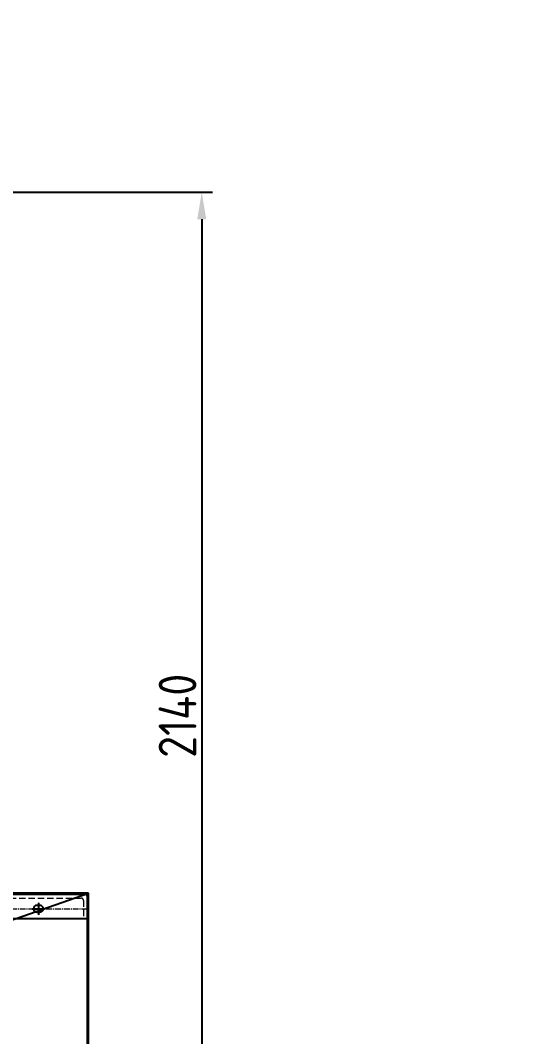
# Model space of a CAD drawing. Header units: millimetres. Extents: x -185079 to -2648, y 85916 to 249201.
# Drawn here: x -52750 to -51721, y 130030 to 132105 of the extents above; entities that cross this region are included whole.
import ezdxf

# ---------------------------------------------------------------- set-up
doc = ezdxf.new("R2010")
doc.units = ezdxf.units.MM
for name, pattern in [('ACAD_ISO04W100', [30, 24, -3, 0, -3]), ('DASHED', [19.049999999999997, 12.7, -6.35]), ('点画线', [18, 12, -2, 2, -2])]:
    doc.linetypes.add(name, pattern=pattern)
for name, color, linetype, lineweight in [('0.3实线', 4, 'Continuous', 30), ('04细虚线', 6, 'DASHED', 20), ('06细中心线', 1, 'ACAD_ISO04W100', 20), ('中心线层', 1, '点画线', 18), ('粗实线', 7, 'Continuous', 25)]:
    doc.layers.add(name, color=color, linetype=linetype, lineweight=lineweight)
doc.layers.add('1', color=4, linetype='Continuous')
doc.layers.add('2', color=3, linetype='Continuous')
doc.styles.get("Standard").update_dxf_attribs({"font": 'gbenor.shx', "bigfont": 'gbcbig.shx'})

msp = doc.modelspace()

# ---------------------------------------------------------------- linework, layer by layer
at = {"layer": '0.3实线', "lineweight": -3, "ltscale": 2, "extrusion": (-0.004685415688226644, -0.01745240643729064, 0.9998367168639968), "elevation": -301.6990633298319}
msp.add_lwpolyline([(-84702.36070308035, 112177.399474695), (-84702.36070308035, 112177.399474695, 0.4142135623730141), (-84693.78489130244, 112172.4542292663), (-84687.9901524996, 112174.0101862731, 0.4142135623731761), (-84683.04490707089, 112182.585998051), (-84683.04490707089, 112182.585998051, 0.4142135623731661), (-84691.62071884878, 112187.5312434797), (-84697.4154576516, 112185.9752864729, 0.4142135623731758)], format="xyb", close=True, dxfattribs=at)
at = {"layer": '04细虚线', "linetype": 'DASHED', "extrusion": (-0.004685415688226634, -0.01745240643729067, 0.9998367168639968)}
for p, q in [((-54599.78665025403, 130312.7427521131, 1717.029552163105), (-52625.80832470373, 130312.7427521131, 1726.279971615354)), ((-52620.80797068234, 130307.7435136374, 1726.216141188343), (-52620.80494466567, 130270.7491489166, 1725.570409240356))]:
    msp.add_line(p, q, dxfattribs=at)
msp.add_arc((-84613.08763728605, 112218.9725395791, -301.6990633298237), 4.999999999942003, 15.0300830918862, 105.0300830930136, dxfattribs=at)
msp.add_arc((-84613.08763728605, 112218.9725395791, -301.6990633298237), 4.999999999942003, 15.0300830918862, 105.0300830930136, dxfattribs=at)
at = {"layer": '06细中心线', "lineweight": -3, "ltscale": 2, "extrusion": (0.01276775579843763, -0.02213497244183895, 0.9996734603893767)}
for p, q in [((-52712.80659249744, 130303.2441990097, 1725.706482316129), (-52712.80454789154, 130278.2480066308, 1725.270176945867)), ((-52725.30543294494, 130290.7461028202, 1725.429753013392), (-52700.30570744404, 130290.7461028202, 1725.546906248604))]:
    msp.add_line(p, q, dxfattribs=at)
at = {"layer": '1', "lineweight": -3, "ltscale": 3, "transparency": 33554687, "extrusion": (-0.004685415688226634, -0.01745240643729067, 0.9998367168639968)}
for p, q in [((-52610.80930724552, 130322.7412290644, 1726.524785704578), (-54614.78733259151, 130323.0981458592, 1717.140012307496)), ((-52612.80912171713, 130320.7415336741, 1726.48050901614), (-54612.78719098293, 130321.0984504688, 1717.114480136691)), ((-52612.75203632101, 129622.8478424549, 1714.298863078421), (-52612.80912171713, 130320.7415336741, 1726.48050901614)), ((-52610.75189471245, 129620.8481470646, 1714.273330907618), (-52610.80930724552, 130322.7412290644, 1726.524785704578))]:
    msp.add_line(p, q, dxfattribs=at)
at = {"layer": '1', "color": 3, "lineweight": -3, "ltscale": 2, "extrusion": (-0.004685415688226648, -0.01745240643729063, 0.9998367168639968), "elevation": 1.311263986281119e-08}
msp.add_lwpolyline([(-89340.74435583597, 116693.2017122206), (-79605.60479144276, 119307.2036772036), (-77739.80294518075, 112358.532017356), (-87474.94250957393, 109744.530052373)], close=True, dxfattribs=at)
at = {"layer": '1', "lineweight": -3, "ltscale": 2, "extrusion": (-0.004685415688226648, -0.01745240643729063, 0.9998367168639968), "elevation": 1.311264075806094e-08}
msp.add_lwpolyline([(-87231.2481748564, 109916.2399077064), (-77857.25883072625, 112433.2686984296), (-79666.37327405855, 119170.8235395233), (-89040.36261818874, 116653.7947488001), (-87231.2481748564, 109916.2399077064)], dxfattribs=at)
at = {"layer": '2', "transparency": 33554687, "extrusion": (-0.004685415688226633, -0.01745240643729067, 0.9998367168639968)}
for p, q in [((-53054.28230860384, 131754.1998479082, 2051.181402241245), (-52357.51412199774, 131754.1998479082, 2054.446583982941)), ((-52379.50938230558, 131699.2082246746, 2053.383617321379), (-52379.34344765706, 129670.585279003, 2017.974260887549))]:
    msp.add_line(p, q, dxfattribs=at)
at = {"layer": '2', "color": 2, "lineweight": -3, "ltscale": 20, "extrusion": (-0.004685415688226634, -0.01745240643729067, 0.9998367168639968)}
msp.add_line((-54612.73010558682, 129623.2047592496, 1704.932834198974), (-52610.80930724553, 130322.7412290645, 1726.524785704582), dxfattribs=at)
at = {"layer": '2', "transparency": 33554687, "extrusion": (-0.004685415688226633, -0.01745240643729067, 0.9998367168639968)}
msp.add_solid([(-84727.14759371814, 113634.7714171454), (-84744.85374006012, 113630.0171040691), (-84750.26360611792, 113685.5126996332)], dxfattribs=at)
at = {"layer": '中心线层', "extrusion": (-0.004685415688226634, -0.01745240643729067, 0.9998367168639968)}
msp.add_line((-54604.784796101, 130290.7461028197, 1716.622172790233), (-52612.80666819008, 130290.7461028197, 1725.956942571833), dxfattribs=at)
at = {"layer": '粗实线', "extrusion": (-0.004685415688226634, -0.01745240643729067, 0.9998367168639968)}
for p, q in [((-54607.78721668821, 130320.7415336743, 1717.131680846322), (-52617.80906681731, 130320.7415336744, 1726.457078369106)), ((-52612.80871279598, 130315.7422951986, 1726.393247942096), (-52612.80503250535, 130270.7491489166, 1725.607898275623)), ((-54612.78307257663, 130270.7491489165, 1716.235639458756), (-52612.80503250535, 130270.7491489166, 1725.607898275623))]:
    msp.add_line(p, q, dxfattribs=at)
msp.add_arc((-84607.43592822488, 112228.7734673254, -301.699063329803), 5.000000000009329, 15.0300830919921, 105.0300830934848, dxfattribs=at)
msp.add_arc((-84607.43592822488, 112228.7734673254, -301.699063329803), 5.000000000009329, 15.0300830919921, 105.0300830934848, dxfattribs=at)

# ---------------------------------------------------------------- texts
at = {"layer": '2', "color": 3, "ltscale": 20, "transparency": 33554687, "extrusion": (-0.004685415688226633, -0.01745240643729067, 0.9998367168639968), "insert": (-52428.92587147307, 130684.8967518388, 2035.446975698746), "char_height": 77, "attachment_point": 5, "text_direction": (-8.178423508298227e-05, 0.9998476951563913, 0.01745221481048399)}
msp.add_mtext('2140', dxfattribs=at)

doc.saveas('drawing.dxf')
